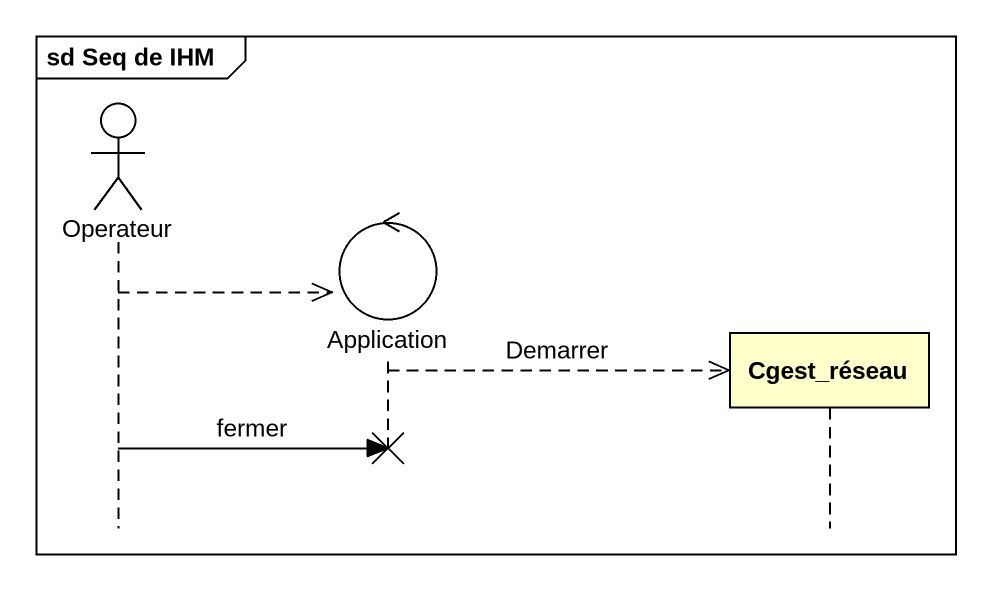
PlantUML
@startuml
mainframe sd Seq de IHM
hide footbox
actor Operateur
control Application
participant Cgest_réseau

Operateur -->> Application **
Application -->> Cgest_réseau ** : Demarrer
Operateur -> Application !! : fermer
@enduml
